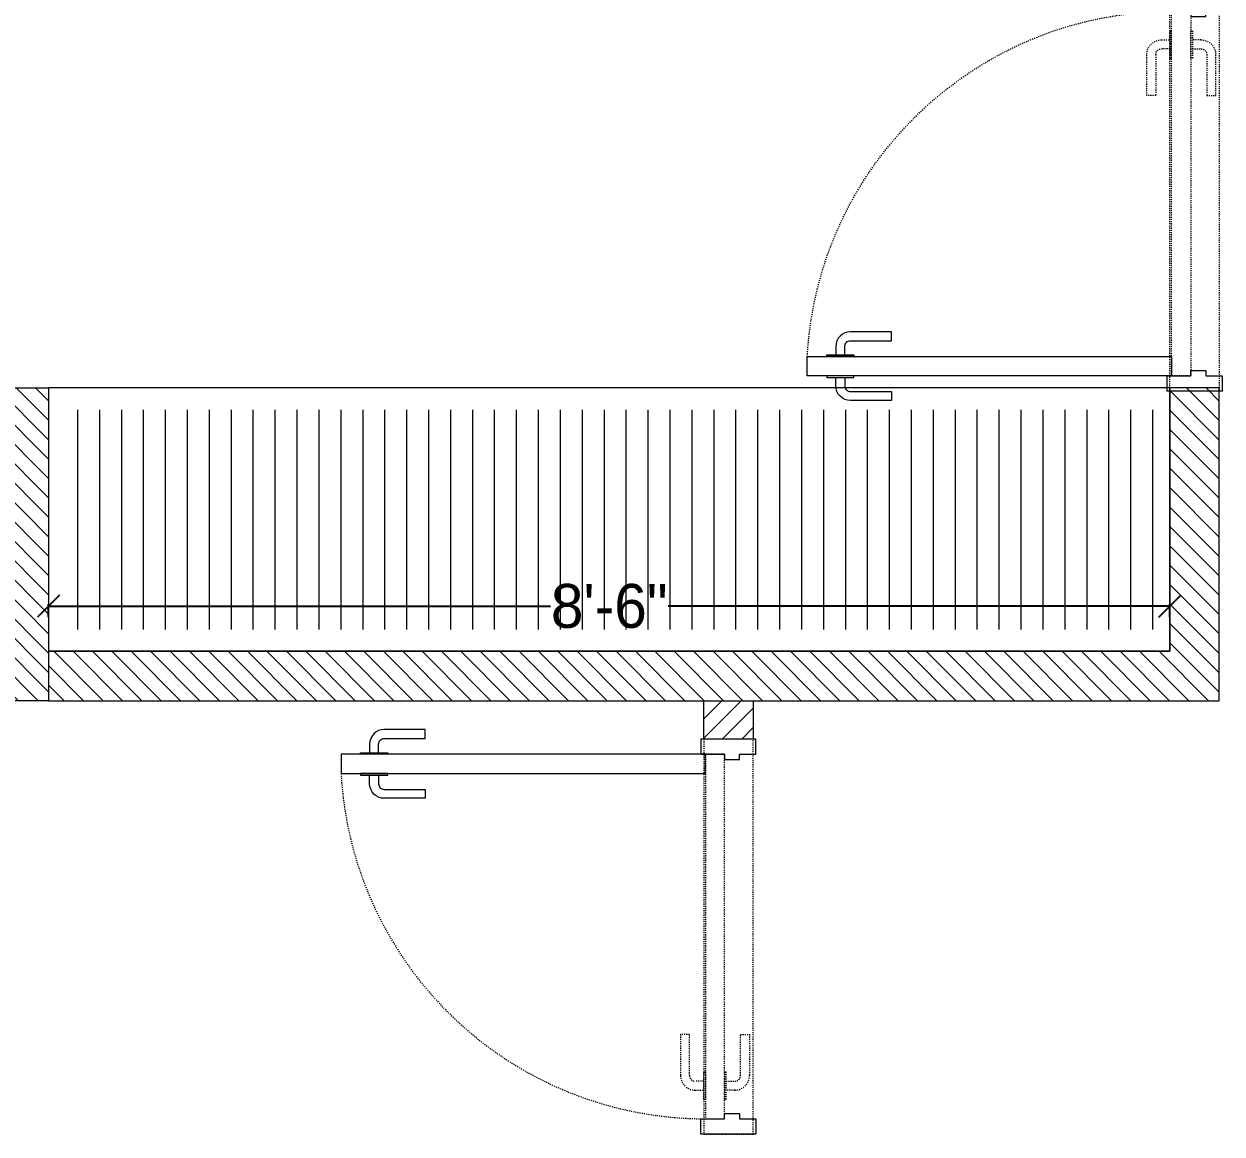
# Model space of a CAD drawing. Header units: inches. Extents: x 18646 to 39869, y 2287 to 7833.
# Drawn here: x 20566.9 to 20676.1, y 4340.9 to 4442 of the extents above; entities that cross this region are included whole.
import ezdxf

# ---------------------------------------------------------------- set-up
doc = ezdxf.new("R2010")
doc.units = ezdxf.units.IN
doc.header["$LTSCALE"] = 1.5
doc.header["$MEASUREMENT"] = 0
doc.header["$PDMODE"] = 3
doc.header["$PDSIZE"] = 4
doc.linetypes.add('HIDDEN', pattern=[0.375, 0.25, -0.125])
for name, color, linetype in [('A-WALL', 4, 'Continuous'), ('A-WALL-EXTR', 2, 'Continuous'), ('I-FNSH-DIMS', 7, 'Continuous'), ('I-FURN', 7, 'Continuous')]:
    doc.layers.add(name, color=color, linetype=linetype)
doc.layers.add('I-DOOR', color=6, linetype='Continuous', lineweight=20)
doc.layers.add('l-FIXTURE', color=7, linetype='Continuous', lineweight=5)
doc.styles.add('3 by 16', font='GOTHIC.TTF', dxfattribs={"height": 4})
doc.dimstyles.new('3 by 16', dxfattribs={"dimtxt": 4, "dimasz": 2, "dimexe": 0.18, "dimexo": 0.0625, "dimgap": 0.09, "dimtad": 0, "dimtoh": 1, "dimdec": 0, "dimzin": 0, "dimdsep": 46, "dimlunit": 4, "dimtxsty": '3 by 16', "dimblk": 'OBLIQUE', "dimcen": 0.09, "dimclrd": 256, "dimclrt": 256, "dimadec": 0, "dimazin": 0, "dimtfac": 1, "dimtdec": 0, "dimtofl": 0, "dimtmove": 0, "dimatfit": 3, "dimldrblk": 'OBLIQUE', "dimfxl": 1, "dimfxlon": 1, "dimtolj": 1, "dimtzin": 0, "dimlwd": -1, "dimarcsym": 0})

# ---------------------------------------------------------------- blocks, each defined once
blk = doc.blocks.new('EFGTH')
at = {"layer": 'A-WALL-EXTR', "color": 8, "linetype": 'HIDDEN', "lineweight": 5, "ltscale": 0.1, "transparency": 33554636}
for points in [[(-31.19, 2.25), (-31.19, 3.02, -0.414214), (-30.67, 3.54), (-26.92, 3.54), (-26.92, 4.36), (-30.67, 4.36, 0.414214), (-32, 3.02), (-32, 2.25)], [(-31.19, 0.2), (-31.19, -0.58, 0.414214), (-30.67, -1.1), (-26.92, -1.1), (-26.92, -1.92), (-30.67, -1.92, -0.414214), (-32, -0.58), (-32, 0.2)]]:
    blk.add_lwpolyline(points, format="xyb", dxfattribs=at)
for points in [[(-30.35, 2.1), (-32.84, 2.1), (-32.84, 2.25), (-30.35, 2.25)], [(-1.39, 2.1), (-34.61, 2.1), (-34.61, 0.35), (-1.39, 0.35)], [(-30.35, 0.35), (-32.84, 0.35), (-32.84, 0.2), (-30.35, 0.2)]]:
    blk.add_lwpolyline(points, close=True, dxfattribs=at)
blk.add_arc((-1.31, 2.06), 33.3, 93.1573, 179.9423, dxfattribs=at)
at = {"layer": 'I-DOOR', "color": 6, "lineweight": 5, "transparency": 33554636}
for points in [[(-1.39, 2.1), (-1.39, 35.31), (-3.14, 35.31), (-3.14, 2.1)], [(-3.14, 31.05), (-3.14, 33.54), (-3.29, 33.54), (-3.29, 31.05)], [(-1.39, 31.05), (-1.39, 33.54), (-1.24, 33.54), (-1.24, 31.05)], [(-34.61, 0.35), (-34.14, 0.35), (-34.14, -1.01), (-34.61, -1.01), (-34.61, -2.5), (-36, -2.5), (-36, 2.5), (-34.61, 2.5)], [(-1.39, 0.35), (-1.86, 0.35), (-1.86, -1.01), (-1.39, -1.01), (-1.39, -2.5), (0, -2.5), (0, 2.5), (-1.39, 2.5)]]:
    blk.add_lwpolyline(points, close=True, dxfattribs=at)
for points in [[(-3.29, 31.89), (-4.07, 31.89, 0.414214), (-4.59, 31.37), (-4.59, 27.63), (-5.4, 27.63), (-5.4, 31.37, -0.414214), (-4.07, 32.71), (-3.29, 32.71)], [(-1.24, 31.89), (-0.46, 31.89, -0.414214), (0.05, 31.37), (0.05, 27.63), (0.87, 27.63), (0.87, 31.37, 0.414214), (-0.46, 32.71), (-1.24, 32.71)]]:
    blk.add_lwpolyline(points, format="xyb", dxfattribs=at)
blk = doc.blocks.new('_Oblique')
at = {"color": 0, "linetype": 'ByBlock', "lineweight": -2}
blk.add_line((-0.5, -0.5), (0.5, 0.5), dxfattribs=at)
blk = doc.blocks.new('*D32')
at = {"layer": 'Defpoints', "color": 0, "lineweight": 5, "transparency": 16777216}
for p in [(20671.35, 4388.98), (20569.13, 4384.87), (20671.35, 4384.87)]:
    blk.add_point(p, dxfattribs=at)
at = {"layer": 'I-FNSH-DIMS', "color": 0, "lineweight": -2, "transparency": 16777216}
for p, q in [((20569.13, 4387.98), (20569.13, 4389.16)), ((20671.35, 4387.98), (20671.35, 4389.16))]:
    blk.add_line(p, q, dxfattribs=at)
at = {"layer": 'I-FNSH-DIMS', "transparency": 16777216}
for p, q in [((20569.13, 4388.98), (20614.89, 4388.98)), ((20671.35, 4388.98), (20625.6, 4388.98))]:
    blk.add_line(p, q, dxfattribs=at)
at = {"layer": 'I-FNSH-DIMS', "transparency": 16777216, "xscale": 2, "yscale": 2, "zscale": 2, "rotation": 180}
blk.add_blockref('_Oblique', (20569.13, 4388.98), dxfattribs=at)
at = {"layer": 'I-FNSH-DIMS', "transparency": 16777216, "xscale": 2, "yscale": 2, "zscale": 2}
blk.add_blockref('_Oblique', (20671.35, 4388.98), dxfattribs=at)
at = {"layer": 'I-FNSH-DIMS', "lineweight": 5, "transparency": 16777216, "insert": (20620.24, 4388.98), "char_height": 4, "attachment_point": 5, "style": '3 by 16'}
blk.add_mtext('\\A1;8\'-6"', dxfattribs=at)

msp = doc.modelspace()

# ---------------------------------------------------------------- hatches: boundary and pattern name
at = {"layer": 'A-WALL', "lineweight": 5, "transparency": 33554636}
h = msp.add_hatch(dxfattribs=at)
h.set_pattern_fill('ANSI31', color=8, scale=10, angle=270)
h.set_pattern_definition([(315, (24331.1198, -14504.0648), (0.88388348, 0.88388348), [])])
h.paths.add_polyline_path([(20569.13, 4408.87), (20569.13, 4380.37), (20564.63, 4380.37), (20564.63, 4404.37), (20474.35, 4404.37), (20474.35, 4408.87)])
h = msp.add_hatch(dxfattribs=at)
h.set_pattern_fill('ANSI31', color=8, scale=10, angle=270)
h.set_pattern_definition([(315, (24393.1473, -14500.0605), (0.88388348, 0.88388348), [])])
h.paths.add_polyline_path([(20675.85, 4380.37), (20675.85, 4408.87), (20671.35, 4408.87), (20671.35, 4384.87), (20569.13, 4384.87), (20569.13, 4380.37)])
h = msp.add_hatch(dxfattribs=at)
h.set_pattern_fill('ANSI31', color=8, scale=10, angle=180)
h.set_pattern_definition([(225, (1614.7945, 0), (0.88388348, -0.88388348), [])])
h.paths.add_polyline_path([(20633.35, 4376.87), (20628.85, 4376.87), (20628.85, 4380.37), (20633.35, 4380.37)])
at = {"layer": 'I-FURN', "lineweight": 5, "transparency": 33554636}
h = msp.add_hatch(dxfattribs=at)
h.set_pattern_fill('_USER', color=8, scale=2, angle=90, pattern_type=0)
h.set_pattern_definition([(90, (21529.7912, 212.7088), (-2, 6e-16), [])])
h.paths.add_polyline_path([(20570.71, 4406.87), (20570.71, 4386.87), (20669.88, 4386.87), (20669.88, 4406.87)])

# ---------------------------------------------------------------- linework, layer by layer
at = {"layer": 'A-WALL', "lineweight": 5, "transparency": 33554636}
for points in [[(20569.13, 4408.87), (20569.13, 4380.37), (20564.63, 4380.37), (20564.63, 4404.37), (20474.35, 4404.37), (20474.35, 4408.87)], [(20675.85, 4380.37), (20675.85, 4408.87), (20671.35, 4408.87), (20671.35, 4384.87), (20569.13, 4384.87), (20569.13, 4380.37)], [(20633.35, 4376.87), (20628.85, 4376.87), (20628.85, 4380.37), (20633.35, 4380.37)]]:
    msp.add_lwpolyline(points, close=True, dxfattribs=at)
at = {"layer": 'A-WALL-EXTR', "color": 8, "linetype": 'HIDDEN', "lineweight": 5, "ltscale": 0.1, "transparency": 33554636}
for points in [[(20671.35, 4444.59), (20675.85, 4444.59), (20675.85, 4408.59), (20671.35, 4408.59)], [(20628.85, 4340.87), (20633.35, 4340.87), (20633.35, 4376.87), (20628.85, 4376.87)]]:
    msp.add_lwpolyline(points, close=True, dxfattribs=at)
at = {"layer": 'l-FIXTURE', "lineweight": 5, "transparency": 33554636}
msp.add_lwpolyline([(20569.13, 4408.87), (20569.13, 4384.87), (20671.35, 4384.87), (20671.35, 4408.87)], close=True, dxfattribs=at)

# ---------------------------------------------------------------- block references
at = {"layer": 'I-DOOR', "lineweight": 5, "transparency": 33554636, "xscale": -1, "rotation": 89.99999999495107}
msp.add_blockref('EFGTH', (20673.6, 4408.59), dxfattribs=at)
at = {"layer": 'I-DOOR', "lineweight": 5, "transparency": 33554636, "rotation": 90}
msp.add_blockref('EFGTH', (20631.1, 4376.87), dxfattribs=at)

# ---------------------------------------------------------------- dimensions: what is measured, and where the dimension line sits
at = {"layer": 'I-FNSH-DIMS', "lineweight": 5, "transparency": 33554636}
dim = msp.add_linear_dim(base=(20671.35, 4388.98), p1=(20569.13, 4384.87), p2=(20671.35, 4384.87), dimstyle='3 by 16', dxfattribs=at)
dim.commit()
dim.dimension.update_dxf_attribs({"geometry": '*D32', "text_midpoint": (20620.24, 4388.98)})

doc.saveas('drawing.dxf')
